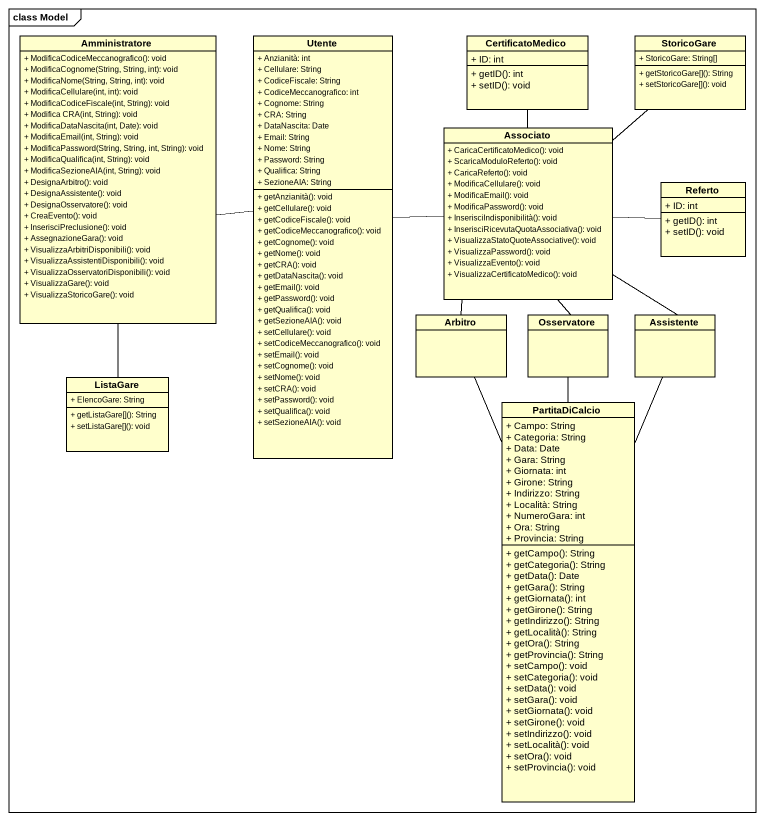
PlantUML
@startuml
mainframe class Model
hide circle
hide empty members
skinparam classAttributeIconSize 0
class Amministratore {
  + ModificaCodiceMeccanografico(): void
  + ModificaCognome(String, String, int): void
  + ModificaNome(String, String, int): void
  + ModificaCellulare(int, int): void
  + ModificaCodiceFiscale(int, String): void
  + Modifica CRA(int, String): void
  + ModificaDataNascita(int, Date): void
  + ModificaEmail(int, String): void
  + ModificaPassword(String, String, int, String): void
  + ModificaQualifica(int, String): void
  + ModificaSezioneAIA(int, String): void
  + DesignaArbitro(): void
  + DesignaAssistente(): void
  + DesignaOsservatore(): void
  + CreaEvento(): void
  + InserisciPreclusione(): void
  + AssegnazioneGara(): void
  + VisualizzaArbitriDisponibili(): void
  + VisualizzaAssistentiDisponibili(): void
  + VisualizzaOsservatoriDisponibili(): void
  + VisualizzaGare(): void
  + VisualizzaStoricoGare(): void
}
class Utente {
  + Anzianità: int
  + Cellulare: String
  + CodiceFiscale: String
  + CodiceMeccanografico: int
  + Cognome: String
  + CRA: String
  + DataNascita: Date
  + Email: String
  + Nome: String
  + Password: String
  + Qualifica: String
  + SezioneAIA: String
  + getAnzianità(): void
  + getCellulare(): void
  + getCodiceFiscale(): void
  + getCodiceMeccanografico(): void
  + getCognome(): void
  + getNome(): void
  + getCRA(): void
  + getDataNascita(): void
  + getEmail(): void
  + getPassword(): void
  + getQualifica(): void
  + getSezioneAIA(): void
  + setCellulare(): void
  + setCodiceMeccanografico(): void
  + setEmail(): void
  + setCognome(): void
  + setNome(): void
  + setCRA(): void
  + setPassword(): void
  + setQualifica(): void
  + setSezioneAIA(): void
}
class CertificatoMedico {
  + ID: int
  + getID(): int
  + setID(): void
}
class StoricoGare {
  + StoricoGare: String[]
  + getStoricoGare[](): String
  + setStoricoGare[](): void
}
class Associato {
  + CaricaCertificatoMedico(): void
  + ScaricaModuloReferto(): void
  + CaricaReferto(): void
  + ModificaCellulare(): void
  + ModificaEmail(): void
  + ModificaPassword(): void
  + InserisciIndisponibilità(): void
  + InserisciRicevutaQuotaAssociativa(): void
  + VisualizzaStatoQuoteAssociative(): void
  + VisualizzaPassword(): void
  + VisualizzaEvento(): void
  + VisualizzaCertificatoMedico(): void
}
class Referto {
  + ID: int
  + getID(): int
  + setID(): void
}
class Arbitro
class Osservatore
class Assistente
class ListaGare {
  + ElencoGare: String
  + getListaGare[](): String
  + setListaGare[](): void
}
class PartitaDiCalcio {
  + Campo: String
  + Categoria: String
  + Data: Date
  + Gara: String
  + Giornata: int
  + Girone: String
  + Indirizzo: String
  + Località: String
  + NumeroGara: int
  + Ora: String
  + Provincia: String
  + getCampo(): String
  + getCategoria(): String
  + getData(): Date
  + getGara(): String
  + getGiornata(): int
  + getGirone(): String
  + getIndirizzo(): String
  + getLocalità(): String
  + getOra(): String
  + getProvincia(): String
  + setCampo(): void
  + setCategoria(): void
  + setData(): void
  + setGara(): void
  + setGiornata(): void
  + setGirone(): void
  + setIndirizzo(): void
  + setLocalità(): void
  + setOra(): void
  + setProvincia(): void
}
Amministratore -right- Utente
Amministratore -- ListaGare
Associato -left- Utente
Associato -up- CertificatoMedico
Associato -up- StoricoGare
Associato -right- Referto
Arbitro -up- Associato
Arbitro -- PartitaDiCalcio
Osservatore -up- Associato
Osservatore -- PartitaDiCalcio
Assistente -up- Associato
Assistente -- PartitaDiCalcio
@enduml
